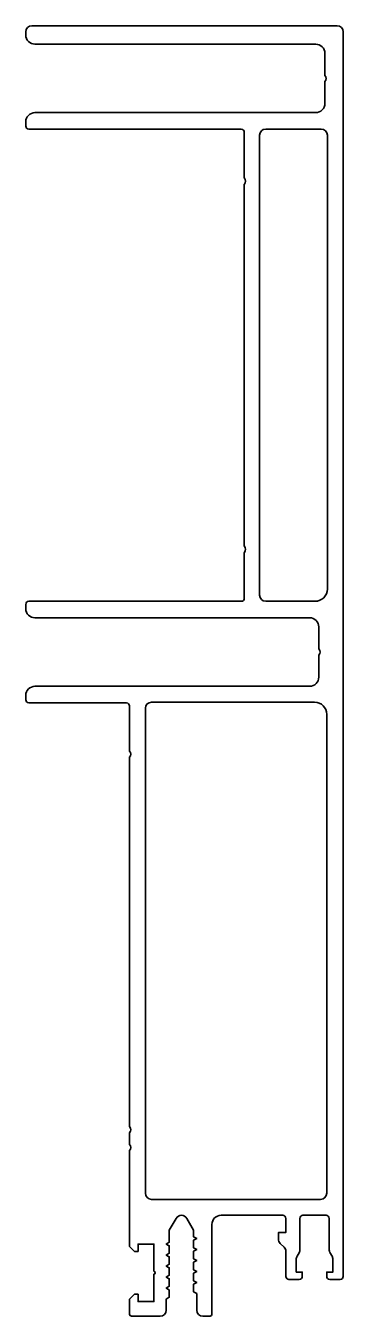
# Model space of a CAD drawing. Header units: millimetres. Extents: x 0 to 52, y 0 to 211.
import ezdxf

# ---------------------------------------------------------------- set-up
doc = ezdxf.new("R2010")
doc.units = ezdxf.units.MM
doc.layers.add('S03_AL_Kontur', color=7, linetype='Continuous', lineweight=35, true_color=0xffffff)

msp = doc.modelspace()

# ---------------------------------------------------------------- linework, layer by layer
at = {"layer": 'S03_AL_Kontur'}
for p, q in [((0, 209.5), (0, 210)), ((1, 211), (51, 211)), ((52, 210), (52, 6.5)), ((47.5, 208), (1.5, 208)), ((49, 202.9), (49, 206.5)), ((49, 198.3), (49, 201.9)), ((1.5, 196.8), (47.5, 196.8)), ((0, 194.6), (0, 195.3)), ((35.3, 194.1), (0.5, 194.1)), ((35.8, 186.1), (35.8, 193.6)), ((38.3, 193.1), (38.3, 117.9)), ((48.4, 194.1), (39.3, 194.1)), ((49.4, 118.9), (49.4, 193.1)), ((35.8, 125.9), (35.8, 185.1)), ((35.8, 117.4), (35.8, 124.9)), ((0, 115.7), (0, 116.4)), ((0.5, 116.9), (35.3, 116.9)), ((39.3, 116.9), (47.4, 116.9)), ((46.5, 114.2), (1.5, 114.2)), ((48, 109.1), (48, 112.7)), ((48, 104.5), (48, 108.1)), ((0, 100.8), (0, 101.5)), ((1.5, 103), (46.5, 103)), ((16.5, 100.3), (0.5, 100.3)), ((17, 92.4), (17, 99.8)), ((19.6, 99.4), (19.6, 20.1)), ((47.3, 100.4), (20.6, 100.4)), ((49.3, 20.1), (49.3, 98.4)), ((17, 31), (17, 91.4)), ((17, 28.1), (17, 30)), ((20.6, 19.1), (48.3, 19.1)), ((30.5, 15), (30.5, 0.3)), ((42.1, 16.5), (32, 16.5)), ((44.9, 16), (44.9, 10.88)), ((49.2, 16.5), (45.4, 16.5)), ((49.7, 10.9), (49.7, 16)), ((42.31, 11.29), (41.69, 11.91)), ((42.6, 6.5), (42.6, 10.59)), ((44.77, 10.38), (44.43, 9.8)), ((50.17, 9.82), (49.83, 10.4)), ((44.8, 6), (43.1, 6)), ((51.5, 6), (49.8, 6)), ((22, 0), (17.3, 0)), ((30.2, 0), (29, 0))]:
    msp.add_line(p, q, dxfattribs=at)
for points in [[(21, 7.35), (21, 11.8), (18.4, 11.8), (18.4, 10.6), (17.8, 10.6), (17, 11.4), (17, 27.1)], [(24.63, 16), (23.5, 14.04), (23.5, 12.09), (23, 11.8), (23.5, 11.51), (23.5, 10.29), (23, 10), (23.5, 9.71), (23.5, 8.49), (23, 8.2), (23.5, 7.91), (23.5, 6.69), (23, 6.4), (23.5, 6.11), (23.5, 4.89), (23, 4.6), (23.5, 4.31), (23.5, 3.09), (23, 2.8), (23, 1)], [(28, 1), (28, 3.7), (27.5, 3.99), (27.5, 5.21), (28, 5.5), (27.5, 5.79), (27.5, 7.01), (28, 7.3), (27.5, 7.59), (27.5, 8.81), (28, 9.1), (27.5, 9.39), (27.5, 10.61), (28, 10.9), (27.5, 11.19), (27.5, 12.41), (28, 12.7), (27.5, 12.99), (27.5, 14.04), (26.37, 16)], [(41.4, 12.61), (41.4, 13.7), (42.6, 13.7), (42.6, 16)], [(44.3, 9.3), (44.3, 7.2), (45.3, 7.2), (45.3, 6.5)], [(49.3, 6.5), (49.3, 7.2), (50.3, 7.2), (50.3, 9.32)], [(17, 0.3), (17, 2.8), (17.8, 3.6), (18.4, 3.6), (18.4, 2.4), (21, 2.4), (21, 6.85)]]:
    msp.add_lwpolyline(points, dxfattribs=at)
at = {"layer": 'S03_AL_Kontur', "extrusion": (0, 0, -1)}
for centre, radius, start, end in [((-1, 210), 1, 0, 90), ((-1.5, 209.5), 1.5, 270, 0), ((-51, 210), 1, 90, 180), ((-1.5, 195.3), 1.5, 0, 90), ((-0.5, 194.6), 0.5, 270, 0), ((-0.5, 116.4), 0.5, 360, 90), ((-1.5, 115.7), 1.5, 270, 0), ((-1.5, 101.5), 1.5, 360, 90), ((-0.5, 100.8), 0.5, 270, 0), ((-42.4, 12.61), 1, 315, 0), ((-43.9, 10.88), 1, 180, 210), ((-50.7, 10.9), 1, 330, 360), ((-43.1, 6.5), 0.5, 270, 360), ((-44.8, 6.5), 0.5, 180, 270), ((-49.8, 6.5), 0.5, 270, 0), ((-51.5, 6.5), 0.5, 180, 270), ((-17.3, 0.3), 0.3, 270, 360), ((-22, 1), 1, 180, 270), ((-29, 1), 1, 270, 0), ((-30.2, 0.3), 0.3, 180, 270)]:
    msp.add_arc(centre, radius, start, end, dxfattribs=at)
at = {"layer": 'S03_AL_Kontur'}
for centre, radius, start, end in [((47.5, 206.5), 1.5, 0, 90), ((48.48, 202.4), 0.725, 316.3972, 43.6028), ((47.5, 198.3), 1.5, 270, 0), ((35.3, 193.6), 0.5, 0, 90), ((39.3, 193.1), 1, 90, 180), ((48.4, 193.1), 1, 0, 90), ((35.28, 185.6), 0.725, 316.3972, 43.6028), ((35.28, 125.4), 0.725, 316.3972, 43.6028), ((47.4, 118.9), 2, 270, 360), ((35.3, 117.4), 0.5, 270, 0), ((39.3, 117.9), 1, 180, 270), ((46.5, 112.7), 1.5, 360, 90), ((47.48, 108.6), 0.725, 316.3972, 43.6028), ((46.5, 104.5), 1.5, 270, 0), ((16.5, 99.8), 0.5, 0, 90), ((20.6, 99.4), 1, 90, 180), ((47.3, 98.4), 2, 0, 90), ((16.48, 91.9), 0.725, 316.3972, 43.6028), ((16.48, 30.5), 0.725, 316.3972, 43.6028), ((16.48, 27.6), 0.725, 316.3972, 43.6028), ((20.6, 20.1), 1, 180, 270), ((48.3, 20.1), 1, 270, 0), ((25.5, 15.5), 1, 30, 150), ((32, 15), 1.5, 90, 180), ((42.1, 16), 0.5, 0, 90), ((45.4, 16), 0.5, 90, 180), ((49.2, 16), 0.5, 360, 90), ((41.6, 10.59), 1, 360, 45), ((45.3, 9.3), 1, 150, 180), ((49.3, 9.32), 1, 0, 30), ((20.94, 7.1), 0.256, 282.6804, 77.3196)]:
    msp.add_arc(centre, radius, start, end, dxfattribs=at)

doc.saveas('drawing.dxf')
